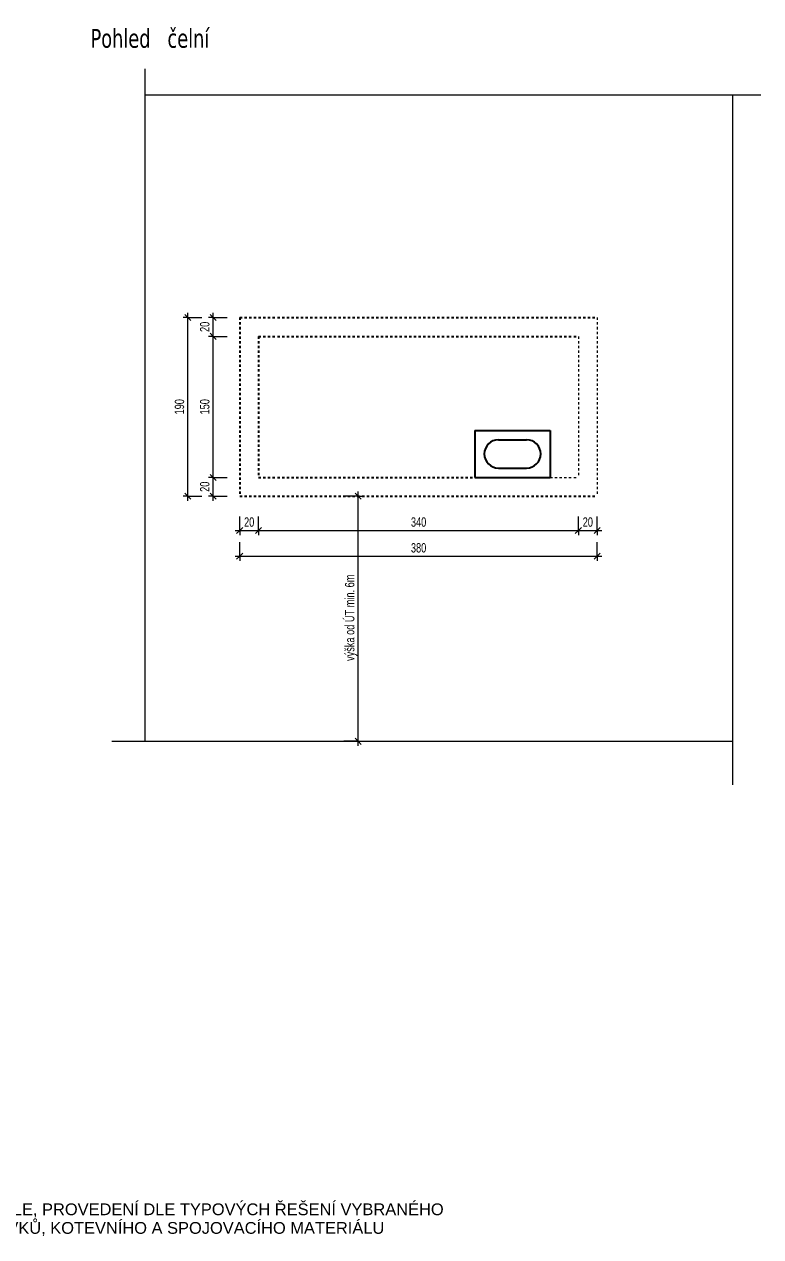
# Model space of a CAD drawing. Header units: millimetres. Extents: x 4254 to 5820, y 2280 to 3604.
# Drawn here: x 5037 to 5820, y 2280 to 3569 of the extents above; entities that cross this region are included whole.
import ezdxf

# ---------------------------------------------------------------- set-up
doc = ezdxf.new("R2010")
doc.units = ezdxf.units.MM
doc.linetypes.add('3_Čárkovaná 2_5mm', pattern=[5, 2.5, -2.5])
for name, color, linetype, lineweight in [('A-ANNO-DIMS', 211, 'Continuous', 9), ('A-ANNO-DIMS-5', 211, 'Continuous', 9), ('A-DETL', 90, 'Continuous', 18), ('G-ANNO-TEXT', 231, 'Continuous', 9)]:
    doc.layers.add(name, color=color, linetype=linetype, lineweight=lineweight)
doc.styles.add('Arial', font='arial.ttf', dxfattribs={"width": 0.7, "height": 10})
doc.styles.add('Arial_1', font='arial.ttf', dxfattribs={"height": 12.5})
doc.styles.add('Tahoma_B_1', font='tahomabd.ttf', dxfattribs={"width": 0.8, "height": 20})
doc.dimstyles.new('Vnitřní_-_průhledné_1', dxfattribs={"dimscale": 304.8, "dimtxt": 10.202594, "dimasz": 0.021325, "dimexe": 0.016404, "dimexo": 0.0625, "dimgap": 0.003281, "dimtad": 1, "dimdec": 0, "dimrnd": 5, "dimzin": 0, "dimdsep": 46, "dimtxsty": 'Arial', "dimblk1": 'OBLIQUE', "dimblk2": 'OBLIQUE', "dimsah": 1, "dimcen": 0.09, "dimdle": 0.016404, "dimazin": 0, "dimtfac": 1, "dimtdec": 4, "dimtix": 1, "dimtmove": 0, "dimatfit": 3, "dimfxl": 0.049213, "dimfxlon": 1, "dimtvp": 1, "dimtolj": 1, "dimtzin": 0, "dimarcsym": 2})

# ---------------------------------------------------------------- blocks, each defined once
blk = doc.blocks.new('DIMBLOCK15-Hnízdo')
at = {"layer": 'A-ANNO-DIMS-5'}
for p, q in [((5266.3, 3003.7), (5266.3, 3018.7)), ((5646.3, 3003.7), (5646.3, 3018.7)), ((5261.3, 3003.7), (5651.3, 3003.7)), ((5266.3, 3003.7), (5266.3, 2998.7)), ((5646.3, 3003.7), (5646.3, 2998.7))]:
    blk.add_line(p, q, dxfattribs=at)
at = {"layer": 'A-ANNO-DIMS-5', "lineweight": 18}
for p, q in [((5266.3, 3003.7), (5269.5, 3007)), ((5646.3, 3003.7), (5649.5, 3007)), ((5266.3, 3003.7), (5263, 3000.5)), ((5646.3, 3003.7), (5643, 3000.5))]:
    blk.add_line(p, q, dxfattribs=at)
at = {"layer": 'A-ANNO-DIMS-5', "color": 0, "insert": (5448.3, 3017.7), "char_height": 10, "width": 19.212, "attachment_point": 1, "line_spacing_factor": 0.941778, "style": 'Arial'}
blk.add_mtext('380', dxfattribs=at)
blk = doc.blocks.new('_Oblique')
at = {"color": 0, "linetype": 'ByBlock', "lineweight": -2}
blk.add_line((-0.5, -0.5), (0.5, 0.5), dxfattribs=at)
blk = doc.blocks.new('DIMBLOCK16-Hnízdo')
at = {"layer": 'A-ANNO-DIMS-5'}
for p, q in [((5211.1, 3062.5), (5211.1, 3262.5)), ((5211.1, 3257.5), (5206.1, 3257.5)), ((5211.1, 3257.5), (5226.1, 3257.5)), ((5211.1, 3067.5), (5206.1, 3067.5)), ((5211.1, 3067.5), (5226.1, 3067.5))]:
    blk.add_line(p, q, dxfattribs=at)
at = {"layer": 'A-ANNO-DIMS-5', "lineweight": 18}
for p, q in [((5211.1, 3257.5), (5207.9, 3260.8)), ((5211.1, 3257.5), (5214.4, 3254.3)), ((5211.1, 3067.5), (5207.9, 3070.8)), ((5211.1, 3067.5), (5214.4, 3064.3))]:
    blk.add_line(p, q, dxfattribs=at)
at = {"layer": 'A-ANNO-DIMS-5', "color": 0, "insert": (5197.2, 3154.5), "char_height": 10, "width": 19.212, "attachment_point": 1, "rotation": 90, "line_spacing_factor": 0.941778, "style": 'Arial'}
blk.add_mtext('190', dxfattribs=at)
blk = doc.blocks.new('DIMBLOCK17-Hnízdo')
at = {"layer": 'A-ANNO-DIMS-5'}
for p, q in [((5238.1, 3087.5), (5233.1, 3087.5)), ((5238.1, 3062.5), (5238.1, 3087.5)), ((5238.1, 3087.5), (5253.1, 3087.5)), ((5238.1, 3067.5), (5233.1, 3067.5)), ((5238.1, 3067.5), (5253.1, 3067.5))]:
    blk.add_line(p, q, dxfattribs=at)
at = {"layer": 'A-ANNO-DIMS-5', "lineweight": 18}
for p, q in [((5238.1, 3087.5), (5234.9, 3090.8)), ((5238.1, 3087.5), (5241.4, 3084.3)), ((5238.1, 3067.5), (5234.9, 3070.8)), ((5238.1, 3067.5), (5241.4, 3064.3))]:
    blk.add_line(p, q, dxfattribs=at)
at = {"layer": 'A-ANNO-DIMS-5', "color": 0, "insert": (5224.1, 3072.2), "char_height": 10, "width": 12.808, "attachment_point": 1, "rotation": 90, "line_spacing_factor": 0.941778, "style": 'Arial'}
blk.add_mtext('20', dxfattribs=at)
blk = doc.blocks.new('DIMBLOCK18-Hnízdo')
at = {"layer": 'A-ANNO-DIMS-5'}
for p, q in [((5238.1, 3237.5), (5233.1, 3237.5)), ((5238.1, 3087.5), (5238.1, 3237.5)), ((5238.1, 3237.5), (5253.1, 3237.5)), ((5238.1, 3087.5), (5233.1, 3087.5)), ((5238.1, 3087.5), (5253.1, 3087.5))]:
    blk.add_line(p, q, dxfattribs=at)
at = {"layer": 'A-ANNO-DIMS-5', "lineweight": 18}
for p, q in [((5238.1, 3237.5), (5234.9, 3240.8)), ((5238.1, 3237.5), (5241.4, 3234.3)), ((5238.1, 3087.5), (5234.9, 3090.8)), ((5238.1, 3087.5), (5241.4, 3084.3))]:
    blk.add_line(p, q, dxfattribs=at)
at = {"layer": 'A-ANNO-DIMS-5', "color": 0, "insert": (5224.1, 3154.5), "char_height": 10, "width": 19.212, "attachment_point": 1, "rotation": 90, "line_spacing_factor": 0.941778, "style": 'Arial'}
blk.add_mtext('150', dxfattribs=at)
blk = doc.blocks.new('DIMBLOCK19-Hnízdo')
at = {"layer": 'A-ANNO-DIMS-5'}
for p, q in [((5238.1, 3237.5), (5238.1, 3262.5)), ((5238.1, 3257.5), (5233.1, 3257.5)), ((5238.1, 3257.5), (5253.1, 3257.5)), ((5238.1, 3237.5), (5233.1, 3237.5)), ((5238.1, 3237.5), (5253.1, 3237.5))]:
    blk.add_line(p, q, dxfattribs=at)
at = {"layer": 'A-ANNO-DIMS-5', "lineweight": 18}
for p, q in [((5238.1, 3257.5), (5234.9, 3260.8)), ((5238.1, 3257.5), (5241.4, 3254.3)), ((5238.1, 3237.5), (5234.9, 3240.8)), ((5238.1, 3237.5), (5241.4, 3234.3))]:
    blk.add_line(p, q, dxfattribs=at)
at = {"layer": 'A-ANNO-DIMS-5', "color": 0, "insert": (5224.1, 3242.2), "char_height": 10, "width": 12.808, "attachment_point": 1, "rotation": 90, "line_spacing_factor": 0.941778, "style": 'Arial'}
blk.add_mtext('20', dxfattribs=at)
blk = doc.blocks.new('DIMBLOCK20-Hnízdo')
at = {"layer": 'A-ANNO-DIMS-5'}
for p, q in [((5266.3, 3031.1), (5266.3, 3046.1)), ((5286.3, 3031.1), (5286.3, 3046.1)), ((5261.3, 3031.1), (5286.3, 3031.1)), ((5266.3, 3031.1), (5266.3, 3026.1)), ((5286.3, 3031.1), (5286.3, 3026.1))]:
    blk.add_line(p, q, dxfattribs=at)
at = {"layer": 'A-ANNO-DIMS-5', "lineweight": 18}
for p, q in [((5266.3, 3031.1), (5263, 3027.8)), ((5266.3, 3031.1), (5269.5, 3034.3)), ((5286.3, 3031.1), (5283, 3027.8)), ((5286.3, 3031.1), (5289.5, 3034.3))]:
    blk.add_line(p, q, dxfattribs=at)
at = {"layer": 'A-ANNO-DIMS-5', "color": 0, "insert": (5270.9, 3045.1), "char_height": 10, "width": 12.808, "attachment_point": 1, "line_spacing_factor": 0.941778, "style": 'Arial'}
blk.add_mtext('20', dxfattribs=at)
blk = doc.blocks.new('DIMBLOCK21-Hnízdo')
at = {"layer": 'A-ANNO-DIMS-5'}
for p, q in [((5286.3, 3031.1), (5286.3, 3046.1)), ((5626.3, 3031.1), (5626.3, 3046.1)), ((5286.3, 3031.1), (5626.3, 3031.1)), ((5286.3, 3031.1), (5286.3, 3026.1)), ((5626.3, 3031.1), (5626.3, 3026.1))]:
    blk.add_line(p, q, dxfattribs=at)
at = {"layer": 'A-ANNO-DIMS-5', "lineweight": 18}
for p, q in [((5286.3, 3031.1), (5283, 3027.8)), ((5286.3, 3031.1), (5289.5, 3034.3)), ((5626.3, 3031.1), (5623, 3027.8)), ((5626.3, 3031.1), (5629.5, 3034.3))]:
    blk.add_line(p, q, dxfattribs=at)
at = {"layer": 'A-ANNO-DIMS-5', "color": 0, "insert": (5448.3, 3045.1), "char_height": 10, "width": 19.212, "attachment_point": 1, "line_spacing_factor": 0.941778, "style": 'Arial'}
blk.add_mtext('340', dxfattribs=at)
blk = doc.blocks.new('DIMBLOCK22-Hnízdo')
at = {"layer": 'A-ANNO-DIMS-5'}
for p, q in [((5626.3, 3031.1), (5626.3, 3046.1)), ((5646.3, 3031.1), (5646.3, 3046.1)), ((5626.3, 3031.1), (5651.3, 3031.1)), ((5626.3, 3031.1), (5626.3, 3026.1)), ((5646.3, 3031.1), (5646.3, 3026.1))]:
    blk.add_line(p, q, dxfattribs=at)
at = {"layer": 'A-ANNO-DIMS-5', "lineweight": 18}
for p, q in [((5626.3, 3031.1), (5623, 3027.8)), ((5626.3, 3031.1), (5629.5, 3034.3)), ((5646.3, 3031.1), (5643, 3027.8)), ((5646.3, 3031.1), (5649.5, 3034.3))]:
    blk.add_line(p, q, dxfattribs=at)
at = {"layer": 'A-ANNO-DIMS-5', "color": 0, "insert": (5630.9, 3045.1), "char_height": 10, "width": 12.808, "attachment_point": 1, "line_spacing_factor": 0.941778, "style": 'Arial'}
blk.add_mtext('20', dxfattribs=at)
blk = doc.blocks.new('DIMBLOCK23-Hnízdo')
at = {"layer": 'A-ANNO-DIMS-5', "lineweight": 18}
for p, q in [((5392.1, 3067.5), (5388.9, 3070.8)), ((5392.1, 3067.5), (5395.4, 3064.3)), ((5392.1, 2807), (5388.9, 2810.2)), ((5392.1, 2807), (5395.4, 2803.7))]:
    blk.add_line(p, q, dxfattribs=at)
at = {"layer": 'A-ANNO-DIMS-5'}
for p, q in [((5392.1, 2802), (5392.1, 3072.5)), ((5392.1, 3067.5), (5377.1, 3067.5)), ((5392.1, 3067.5), (5397.1, 3067.5)), ((5392.1, 2807), (5377.1, 2807)), ((5392.1, 2807), (5397.1, 2807))]:
    blk.add_line(p, q, dxfattribs=at)
at = {"layer": 'A-ANNO-DIMS-5', "color": 0, "insert": (5378.2, 2892.4), "char_height": 10, "width": 107.739, "attachment_point": 1, "rotation": 90, "line_spacing_factor": 0.941778, "style": 'Arial'}
blk.add_mtext('výška od ÚT min. 6m', dxfattribs=at)

msp = doc.modelspace()

# ---------------------------------------------------------------- linework, layer by layer
at = {"layer": 'A-DETL'}
for p, q in [((5165.4, 3522), (5165.4, 2807)), ((5165.4, 3494.3), (5820.2, 3494.3)), ((5790.2, 3494.3), (5790.2, 2760.7)), ((5130.2, 2807), (5790.2, 2807))]:
    msp.add_line(p, q, dxfattribs=at)
at = {"layer": 'A-DETL', "linetype": '3_Čárkovaná 2_5mm', "lineweight": 25}
for p, q in [((5266.3, 3257.5), (5646.3, 3257.5)), ((5266.3, 3257.5), (5266.3, 3067.5)), ((5286.3, 3237.5), (5626.3, 3237.5)), ((5286.3, 3237.5), (5286.3, 3087.5)), ((5286.3, 3087.5), (5516.3, 3087.5)), ((5266.3, 3067.5), (5646.3, 3067.5))]:
    msp.add_line(p, q, dxfattribs=at)
at = {"layer": 'A-DETL', "linetype": '3_Čárkovaná 2_5mm'}
for p, q in [((5646.3, 3257.5), (5646.3, 3067.5)), ((5626.3, 3237.5), (5626.3, 3087.5)), ((5596.3, 3087.5), (5626.3, 3087.5))]:
    msp.add_line(p, q, dxfattribs=at)
at = {"layer": 'A-DETL', "lineweight": 25}
for p, q in [((5516.3, 3137.5), (5596.3, 3137.5)), ((5516.3, 3137.5), (5516.3, 3087.5)), ((5596.3, 3137.5), (5596.3, 3087.5)), ((5541.3, 3127.5), (5571.3, 3127.5)), ((5541.3, 3097.5), (5571.3, 3097.5)), ((5516.3, 3087.5), (5596.3, 3087.5))]:
    msp.add_line(p, q, dxfattribs=at)
for centre, start, end in [((5541.3, 3112.5), 90, 270), ((5571.3, 3112.5), 270, 90)]:
    msp.add_arc(centre, 15, start, end, dxfattribs=at)

# ---------------------------------------------------------------- texts
at = {"layer": 'G-ANNO-TEXT', "color": 1, "insert": (5107.7, 3564.4), "char_height": 20, "width": 99.089, "attachment_point": 1, "style": 'Tahoma_B_1', "bg_fill": 3, "box_fill_scale": 1.25, "bg_fill_color": 256, "bg_fill_true_color": 13158600, "bg_fill_transparency": 0}
msp.add_mtext('Pohled ', dxfattribs=at)
at = {"layer": 'G-ANNO-TEXT', "color": 7, "insert": (4289.7, 2315.6), "char_height": 12.5, "width": 1449.852, "attachment_point": 1, "style": 'Arial_1', "bg_fill": 3, "box_fill_scale": 1.25, "bg_fill_color": 256, "bg_fill_true_color": 13158600, "bg_fill_transparency": 0}
msp.add_mtext('- FASÁDA JE UCELENÝ SYSTÉM DODÁVANÝ JAKO CELEK SE ZÁRUKOU OD DODAVATELE, PROVEDENÍ DLE TYPOVÝCH ŘEŠENÍ VYBRANÉHO ', dxfattribs=at)

# ---------------------------------------------------------------- dimensions: what is measured, and where the dimension line sits
at = {"layer": 'A-ANNO-DIMS'}
for base, p1, p2, override, picture, middle in [((5211.1, 3257.5), (5226.1, 3067.5), (5226.1, 3257.5), {"dimpost": '<>', "dimfxl": 190}, 'DIMBLOCK16-Hnízdo', (5205, 3162.5)), ((5238.1, 3257.5), (5253.1, 3237.5), (5253.1, 3257.5), {"dimpost": '<>', "dimfxl": 20}, 'DIMBLOCK19-Hnízdo', (5232, 3247.5)), ((5238.1, 3237.5), (5253.1, 3087.5), (5253.1, 3237.5), {"dimpost": '<>', "dimfxl": 150}, 'DIMBLOCK18-Hnízdo', (5232, 3162.5)), ((5238.1, 3087.5), (5253.1, 3067.5), (5253.1, 3087.5), {"dimpost": '<>', "dimfxl": 20}, 'DIMBLOCK17-Hnízdo', (5232, 3077.5))]:
    dim = msp.add_linear_dim(base=base, p1=p1, p2=p2, angle=90, dimstyle='Vnitřní_-_průhledné_1', override=override, dxfattribs=at)
    dim.commit()
    dim.dimension.update_dxf_attribs({"geometry": picture, "text_midpoint": middle})
dim = msp.add_linear_dim(base=(5392.1, 3067.5), p1=(5377.1, 2807), p2=(5377.1, 3067.5), angle=90, text='výška od ÚT min. 6m', dimstyle='Vnitřní_-_průhledné_1', override={"dimpost": '<>', "dimfxl": 260.527509}, dxfattribs=at)
dim.commit()
dim.dimension.update_dxf_attribs({"geometry": 'DIMBLOCK23-Hnízdo', "text_midpoint": (5383.4, 2937.3)})
for base, p1, p2, override, picture, middle in [((5286.3, 3031.1), (5266.3, 3046.1), (5286.3, 3046.1), {"dimpost": '<>', "dimfxl": 20}, 'DIMBLOCK20-Hnízdo', (5276.3, 3037.2)), ((5626.3, 3031.1), (5286.3, 3046.1), (5626.3, 3046.1), {"dimpost": '<>', "dimfxl": 340}, 'DIMBLOCK21-Hnízdo', (5456.3, 3037.2)), ((5646.3, 3031.1), (5626.3, 3046.1), (5646.3, 3046.1), {"dimpost": '<>', "dimfxl": 20}, 'DIMBLOCK22-Hnízdo', (5636.3, 3037.2)), ((5646.3, 3003.7), (5266.3, 3018.7), (5646.3, 3018.7), {"dimpost": '<>', "dimfxl": 380}, 'DIMBLOCK15-Hnízdo', (5456.3, 3009.9))]:
    dim = msp.add_linear_dim(base=base, p1=p1, p2=p2, dimstyle='Vnitřní_-_průhledné_1', override=override, dxfattribs=at)
    dim.commit()
    dim.dimension.update_dxf_attribs({"geometry": picture, "text_midpoint": middle})

# ---------------------------------------------------------------- next in the draw order: texts
at = {"layer": 'G-ANNO-TEXT', "color": 1, "insert": (5189.5, 3564.4), "char_height": 20, "width": 62.852, "attachment_point": 1, "style": 'Tahoma_B_1', "bg_fill": 3, "box_fill_scale": 1.25, "bg_fill_color": 256, "bg_fill_true_color": 13158600, "bg_fill_transparency": 0}
msp.add_mtext('čelní', dxfattribs=at)
at = {"layer": 'G-ANNO-TEXT', "color": 7, "insert": (4289.7, 2295.8), "char_height": 12.5, "width": 1367.679, "attachment_point": 1, "style": 'Arial_1', "bg_fill": 3, "box_fill_scale": 1.25, "bg_fill_color": 256, "bg_fill_true_color": 13158600, "bg_fill_transparency": 0}
msp.add_mtext('SYSTÉMU, DODÁVKA KOMPLETIZOVANÁ VČETNĚ SOUVISEJÍCÍCH KLEMPÍŘSKÝCH PRVKŮ, KOTEVNÍHO A SPOJOVACÍHO MATERIÁLU', dxfattribs=at)

doc.saveas('drawing.dxf')
